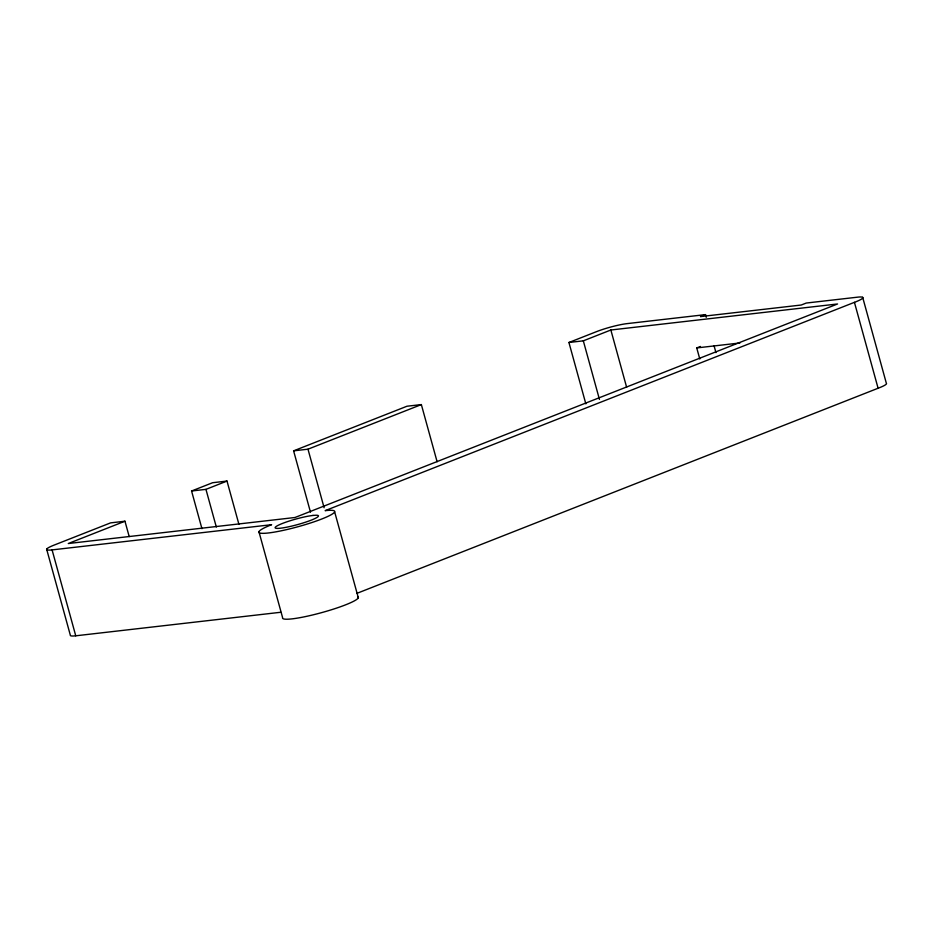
<?xml version="1.0" encoding="UTF-8"?>
<svg xmlns="http://www.w3.org/2000/svg" width="933" height="933" viewBox="0 0 933 933"><rect width="100%" height="100%" fill="white"/><g stroke="black" fill="none" stroke-linecap="round" stroke-linejoin="round"><path stroke-width="1.4" d="M201.948 528.696L191.568 491.003L212.619 482.723L226.999 481.066L238.906 524.276M310.491 512.182L293.603 450.849L406.975 406.228L421.354 404.584L437.111 461.765M585.842 403.861L568.932 342.493L596.467 331.658A22.462 2.892 -15.4 0 1 627.058 323.623L705.511 314.619L706.246 317.313M129.197 536.58L124.964 521.22L68.284 543.531L294.98 517.5L837.566 303.971L610.858 330.002L583.323 340.837L568.932 342.493M191.568 491.003L205.948 489.359L226.999 481.066M293.603 450.849L307.983 449.193L421.354 404.584M699.797 358.995L696.741 347.927L700.461 346.47M705.511 314.619L700.473 316.59L801.237 305.021L806.264 303.05L858.36 297.079A22.462 2.892 -15.4 0 1 854.43 302.339L325.139 510.654A39.314 5.062 -15.4 0 1 321.99 518.911A39.314 5.062 -15.4 0 1 268.459 532.965A39.314 5.062 -15.4 0 1 271.608 524.696L52.085 549.899L75.748 635.805L280.821 612.258M356.919 593.353L878.093 388.245A22.462 2.892 -15.4 0 0 886.338 383.241L862.675 297.335M696.741 347.927L739.939 342.971M124.964 521.22L110.584 522.877L53.881 545.187A22.462 2.892 -15.4 0 0 52.085 549.899M854.43 302.339L878.093 388.245M714.048 345.711L715.949 352.627M610.858 330.002L626.626 387.23M583.323 340.837L599.452 399.417M334.655 511.879L358.319 597.773M307.983 449.193L324.113 507.739M258.942 531.74L282.606 617.646A39.314 5.062 -15.4 0 0 323.191 612.2A39.314 5.062 -15.4 0 0 357.607 596.607M205.948 489.359L216.328 527.04M46.65 549.21L70.313 635.105A22.462 2.892 -15.4 0 0 75.748 635.805M313.01 515.424L308.718 516.077A22.462 2.892 -15.4 0 0 275.713 526.818A22.462 2.892 -15.4 0 0 299.295 524.113A22.462 2.892 -15.4 0 0 316.159 515.226L313.01 515.424"/></g></svg>
